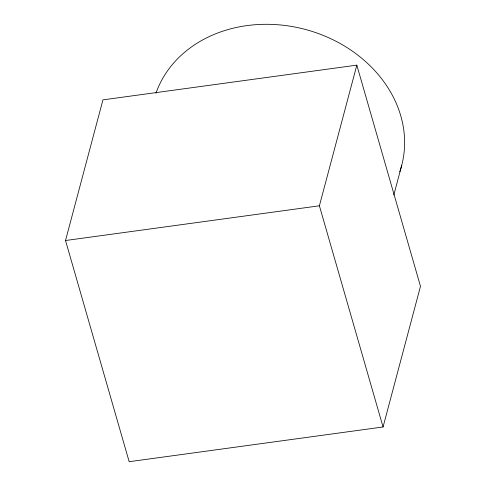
<?xml version="1.0" encoding="UTF-8"?>
<svg xmlns="http://www.w3.org/2000/svg" width="486" height="486" viewBox="0 0 486 486"><rect width="100%" height="100%" fill="white"/><g stroke="black" fill="none" stroke-linecap="round" stroke-linejoin="round"><path stroke-width="0.73" d="M65.519 240.521L102.941 99.867L356.827 65.142L420.481 286.321L383.059 426.975L129.173 461.7L65.519 240.521L319.399 205.797L356.827 65.142M393.818 195.008L401.74 165.234M319.399 205.797L383.059 426.975M155.939 93.251A128.152 106.987 14.9 0 1 312.863 31.657A128.152 106.987 14.9 0 1 399.759 171.813"/></g></svg>
